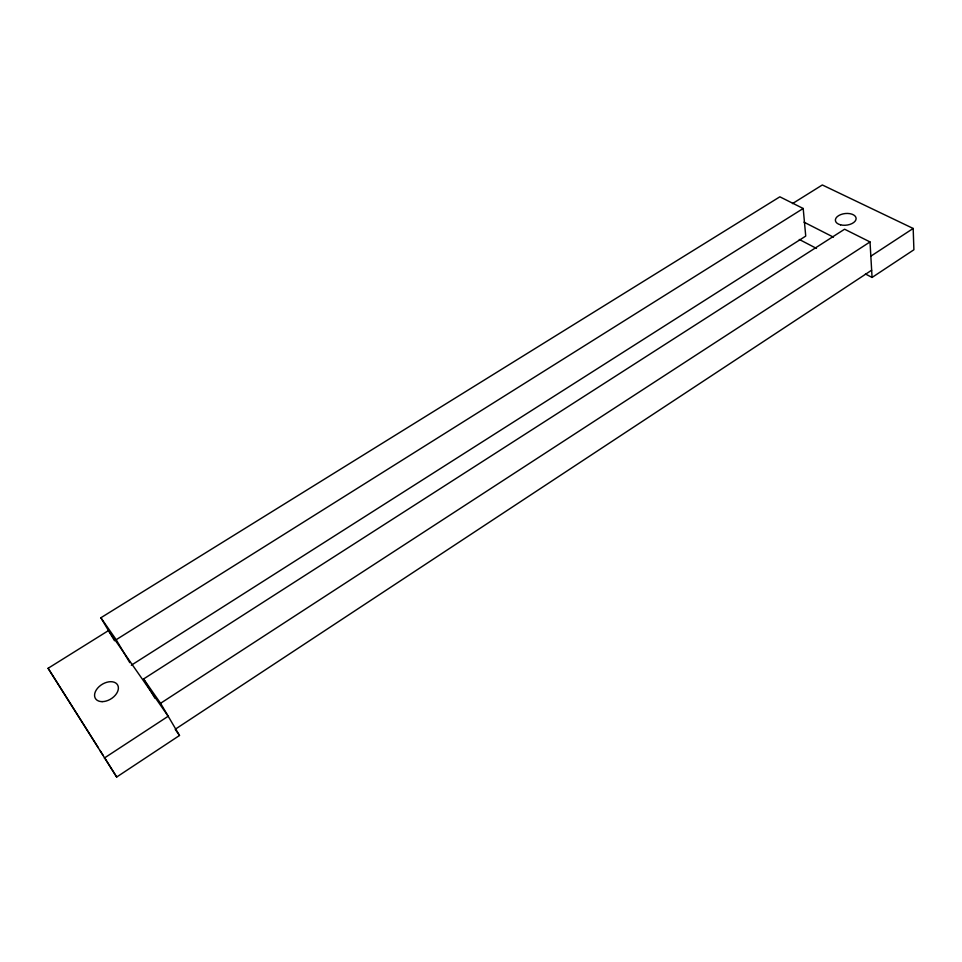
<?xml version="1.0" encoding="UTF-8"?>
<svg xmlns="http://www.w3.org/2000/svg" width="962" height="962" viewBox="0 0 962 962"><rect width="100%" height="100%" fill="white"/><g stroke="black" fill="none" stroke-linecap="round" stroke-linejoin="round"><path stroke-width="1.44" d="M175.661 728.968L871.644 270.226M104.293 758.08L168.194 716.245L108.49 630.579L48.1 668.289L116.679 777.031L179.497 735.485L160.57 703.294L143.591 678.968L844.6 229.209L870.021 241.931L872.065 277.441L913.9 249.771L913.178 228.463L822.33 184.969L792.472 203.607M870.838 256.181L913.178 228.463M160.57 703.294L870.021 241.931M131.313 665.223L805.735 236.099L803.198 208.489L779.857 196.813L100.878 617.76L114.538 640.752M100.878 617.76L116.186 639.706L803.198 208.489M804.004 222.162L833.417 237.133M799.29 239.454L816.485 248.424M865.451 273.99L872.065 277.441M175.228 729.364L179.497 735.485M48.1 668.289L98.449 747.907M100.036 750.444L103.211 755.507M104.786 758.044L116.679 777.031M116.186 639.706L129.798 662.662M143.591 678.968L154.93 698.184M840.584 224.843A10.414 5.844 -6.4 0 0 856.12 218.554A10.414 5.844 -6.4 0 0 840.56 214.67A10.414 5.844 -6.4 0 0 840.584 224.843M102.116 701.635A12.999 8.514 -31.9 0 0 118.266 686.688A12.999 8.514 -31.9 0 0 99.05 686.664A12.999 8.514 -31.9 0 0 102.116 701.635"/></g></svg>
